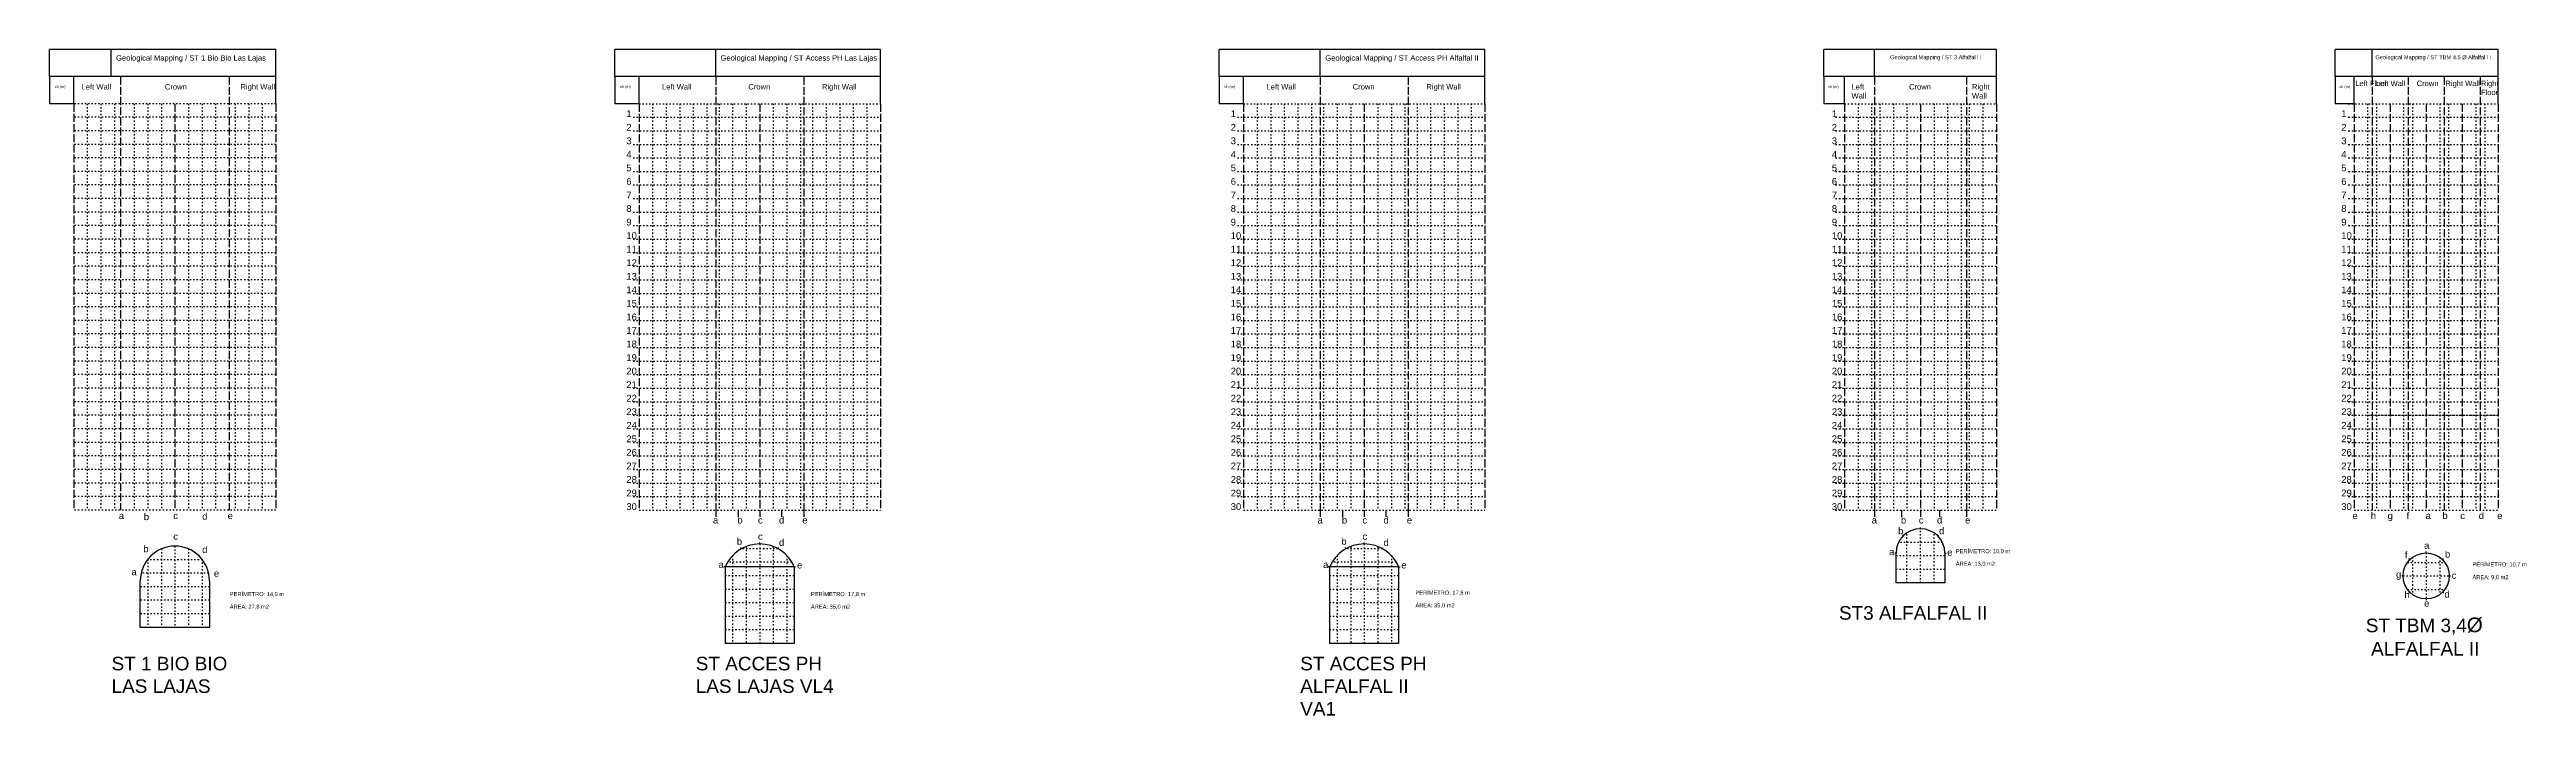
# Model space of a CAD drawing. Header units: millimetres. Extents: x 1328 to 4007, y 1259 to 3007.
# Drawn here: x 1513.7 to 1696.4, y 1458 to 1507.1 of the extents above; entities that cross this region are included whole.
import ezdxf

# ---------------------------------------------------------------- set-up
doc = ezdxf.new("R2010")
doc.units = ezdxf.units.MM
doc.linetypes.add('ACAD_ISO02W100', pattern=[15, 12, -3])
doc.linetypes.add('ACAD_ISO07W100', pattern=[3, 0, -3])
doc.styles.get("Standard").update_dxf_attribs({"font": 'arial.ttf'})

msp = doc.modelspace()

# ---------------------------------------------------------------- linework, layer by layer
at = {"ltscale": 0.5}
for p, q in [((1530.43, 1507.14), (1513.73, 1507.14)), ((1513.73, 1505.14), (1513.73, 1507.14)), ((1518.28, 1505.14), (1518.28, 1507.14)), ((1530.43, 1505.14), (1530.43, 1507.14)), ((1575.02, 1507.14), (1555.43, 1507.14)), ((1555.43, 1505.14), (1555.43, 1507.14)), ((1562.87, 1505.14), (1562.87, 1507.14)), ((1575.02, 1505.14), (1575.02, 1507.14)), ((1619.61, 1507.14), (1600.02, 1507.14)), ((1600.02, 1505.14), (1600.02, 1507.14)), ((1607.46, 1505.14), (1607.46, 1507.14)), ((1619.61, 1505.14), (1619.61, 1507.14)), ((1657.34, 1507.14), (1644.61, 1507.14)), ((1644.61, 1505.14), (1644.61, 1507.14)), ((1648.34, 1505.14), (1648.34, 1507.14)), ((1657.34, 1505.14), (1657.34, 1507.14)), ((1694.36, 1507.14), (1682.34, 1507.14)), ((1682.34, 1505.14), (1682.34, 1507.14)), ((1685.05, 1505.14), (1685.05, 1507.14)), ((1694.36, 1505.14), (1694.36, 1507.14)), ((1530.43, 1505.14), (1513.73, 1505.14)), ((1513.73, 1505.14), (1513.73, 1503.14)), ((1515.52, 1503.14), (1515.52, 1505.14)), ((1530.43, 1503.14), (1530.43, 1505.14)), ((1557.22, 1505.14), (1555.43, 1505.14)), ((1555.43, 1505.14), (1555.43, 1503.14)), ((1575.02, 1505.14), (1557.22, 1505.14)), ((1557.22, 1503.14), (1557.22, 1505.14)), ((1575.02, 1503.14), (1575.02, 1505.14)), ((1601.81, 1505.14), (1600.02, 1505.14)), ((1600.02, 1505.14), (1600.02, 1503.14)), ((1619.61, 1505.14), (1601.81, 1505.14)), ((1601.81, 1503.14), (1601.81, 1505.14)), ((1619.61, 1503.14), (1619.61, 1505.14)), ((1646.14, 1505.14), (1644.61, 1505.14)), ((1644.61, 1505.14), (1644.61, 1503.14)), ((1657.34, 1505.14), (1646.14, 1505.14)), ((1646.14, 1503.14), (1646.14, 1505.14)), ((1657.34, 1503.14), (1657.34, 1505.14)), ((1683.72, 1505.14), (1682.34, 1505.14)), ((1682.34, 1505.14), (1682.34, 1503.14)), ((1694.36, 1505.14), (1683.72, 1505.14)), ((1683.72, 1503.14), (1683.72, 1505.14)), ((1694.36, 1503.14), (1694.36, 1505.14)), ((1515.52, 1503.14), (1513.73, 1503.14)), ((1557.22, 1503.14), (1555.43, 1503.14)), ((1601.81, 1503.14), (1600.02, 1503.14)), ((1646.14, 1503.14), (1644.61, 1503.14)), ((1683.72, 1503.14), (1682.34, 1503.14)), ((1562.87, 1473.14), (1562.87, 1472.64)), ((1564.52, 1473.14), (1564.52, 1472.64)), ((1566.12, 1473.14), (1566.12, 1472.64)), ((1567.72, 1473.14), (1567.72, 1472.64)), ((1569.37, 1473.14), (1569.37, 1472.64)), ((1607.46, 1473.14), (1607.46, 1472.64)), ((1609.11, 1473.14), (1609.11, 1472.64)), ((1610.71, 1473.14), (1610.71, 1472.64)), ((1612.31, 1473.14), (1612.31, 1472.64)), ((1613.96, 1473.14), (1613.96, 1472.64)), ((1648.34, 1473.14), (1648.34, 1472.64)), ((1650.34, 1473.14), (1650.34, 1472.64)), ((1651.74, 1473.14), (1651.74, 1472.64)), ((1653.14, 1473.14), (1653.14, 1472.64)), ((1655.14, 1473.14), (1655.14, 1472.64)), ((1650.48, 1471.24), (1650.41, 1471.31)), ((1651.74, 1471.76), (1651.74, 1471.86)), ((1653.01, 1471.24), (1653.08, 1471.31)), ((1564.77, 1470.29), (1564.71, 1470.37)), ((1566.12, 1470.64), (1566.12, 1470.74)), ((1567.46, 1470.29), (1567.52, 1470.37)), ((1609.36, 1470.29), (1609.3, 1470.38)), ((1610.71, 1470.64), (1610.71, 1470.74)), ((1612.05, 1470.29), (1612.11, 1470.38)), ((1649.94, 1469.96), (1649.84, 1469.96)), ((1653.54, 1469.96), (1653.64, 1469.96)), ((1687.84, 1469.48), (1687.77, 1469.56)), ((1689.04, 1469.98), (1689.04, 1470.08)), ((1689.04, 1469.98), (1689.04, 1470.08)), ((1690.24, 1469.48), (1690.31, 1469.56)), ((1520.43, 1464.48), (1520.43, 1467.93)), ((1525.53, 1467.93), (1525.53, 1464.48)), ((1563.57, 1468.94), (1563.47, 1468.94)), ((1568.67, 1468.94), (1563.57, 1468.94)), ((1568.67, 1468.94), (1568.77, 1468.94)), ((1608.16, 1468.94), (1608.06, 1468.94)), ((1613.25, 1468.94), (1608.16, 1468.94)), ((1613.25, 1468.94), (1613.35, 1468.94)), ((1687.34, 1468.28), (1687.24, 1468.28)), ((1690.74, 1468.28), (1690.84, 1468.28)), ((1687.84, 1467.08), (1687.77, 1467.01)), ((1689.04, 1466.58), (1689.04, 1466.48)), ((1690.24, 1467.08), (1690.31, 1467.01)), ((1525.53, 1464.48), (1520.43, 1464.48))]:
    msp.add_line(p, q, dxfattribs=at)
at = {"linetype": 'ACAD_ISO07W100', "ltscale": 0.05}
for p, q in [((1530.43, 1503.14), (1515.52, 1503.14)), ((1530.43, 1502.14), (1515.52, 1502.14)), ((1530.43, 1501.14), (1515.52, 1501.14)), ((1530.43, 1500.14), (1515.52, 1500.14)), ((1530.43, 1499.14), (1515.52, 1499.14)), ((1530.43, 1498.14), (1515.52, 1498.14)), ((1530.43, 1497.14), (1515.52, 1497.14)), ((1530.43, 1496.14), (1515.52, 1496.14)), ((1530.43, 1495.14), (1515.52, 1495.14)), ((1530.43, 1494.14), (1515.52, 1494.14)), ((1530.43, 1493.14), (1515.52, 1493.14)), ((1530.43, 1492.14), (1515.52, 1492.14)), ((1530.43, 1491.14), (1515.52, 1491.14)), ((1530.43, 1490.14), (1515.52, 1490.14)), ((1530.43, 1489.14), (1515.52, 1489.14)), ((1530.43, 1488.14), (1515.52, 1488.14)), ((1530.43, 1487.14), (1515.52, 1487.14)), ((1530.43, 1486.14), (1515.52, 1486.14)), ((1530.43, 1485.14), (1515.52, 1485.14)), ((1530.43, 1484.14), (1515.52, 1484.14)), ((1530.43, 1483.14), (1515.52, 1483.14)), ((1530.43, 1482.14), (1515.52, 1482.14)), ((1530.43, 1481.14), (1515.52, 1481.14)), ((1530.43, 1480.14), (1515.52, 1480.14)), ((1530.43, 1479.14), (1515.52, 1479.14)), ((1530.43, 1478.14), (1515.52, 1478.14)), ((1530.43, 1477.14), (1515.52, 1477.14)), ((1530.43, 1476.14), (1515.52, 1476.14)), ((1530.43, 1475.14), (1515.52, 1475.14)), ((1530.43, 1474.14), (1515.52, 1474.14)), ((1530.43, 1473.14), (1515.52, 1473.14)), ((1650.74, 1467.76), (1650.74, 1471.46)), ((1651.74, 1467.76), (1651.74, 1471.76)), ((1652.74, 1467.76), (1652.74, 1471.46)), ((1525.01, 1469.48), (1520.96, 1469.48)), ((1520.98, 1469.52), (1520.98, 1464.48)), ((1521.98, 1470.28), (1521.98, 1464.48)), ((1522.98, 1470.48), (1522.98, 1464.48)), ((1523.98, 1470.28), (1523.98, 1464.48)), ((1524.98, 1469.52), (1524.98, 1464.48)), ((1568.49, 1469.29), (1563.75, 1469.29)), ((1564.12, 1469.78), (1564.12, 1463.29)), ((1567.46, 1470.29), (1564.77, 1470.29)), ((1565.12, 1470.46), (1565.12, 1463.29)), ((1566.12, 1470.64), (1566.12, 1463.29)), ((1567.12, 1470.46), (1567.12, 1463.29)), ((1568.12, 1469.78), (1568.12, 1463.29)), ((1613.08, 1469.29), (1608.33, 1469.29)), ((1608.71, 1469.79), (1608.71, 1463.29)), ((1612.05, 1470.29), (1609.36, 1470.29)), ((1609.71, 1470.46), (1609.71, 1463.29)), ((1610.71, 1470.64), (1610.71, 1463.29)), ((1611.71, 1470.46), (1611.71, 1463.29)), ((1612.71, 1469.79), (1612.71, 1463.29)), ((1653.54, 1469.76), (1649.94, 1469.76)), ((1653.36, 1470.76), (1650.13, 1470.76)), ((1687.67, 1469.28), (1690.42, 1469.28)), ((1688.04, 1469.66), (1688.04, 1466.91)), ((1689.04, 1469.98), (1689.04, 1466.58)), ((1690.04, 1469.66), (1690.04, 1466.91)), ((1525.53, 1467.48), (1520.43, 1467.48)), ((1525.47, 1468.48), (1520.49, 1468.48)), ((1568.67, 1468.29), (1563.57, 1468.29)), ((1568.67, 1467.29), (1563.57, 1467.29)), ((1613.25, 1468.29), (1608.16, 1468.29)), ((1613.25, 1467.29), (1608.16, 1467.29)), ((1653.54, 1468.76), (1649.94, 1468.76)), ((1687.34, 1468.28), (1690.74, 1468.28)), ((1687.67, 1467.28), (1690.42, 1467.28)), ((1525.53, 1466.48), (1520.43, 1466.48)), ((1525.53, 1465.48), (1520.43, 1465.48)), ((1568.67, 1466.29), (1563.57, 1466.29)), ((1613.25, 1466.29), (1608.16, 1466.29)), ((1568.67, 1465.29), (1563.57, 1465.29)), ((1568.67, 1464.29), (1563.57, 1464.29)), ((1613.25, 1465.29), (1608.16, 1465.29)), ((1613.25, 1464.29), (1608.16, 1464.29))]:
    msp.add_line(p, q, dxfattribs=at)
for p, q in [((1649.94, 1467.76), (1649.94, 1469.96)), ((1653.54, 1469.96), (1653.54, 1467.76)), ((1563.57, 1468.94), (1563.57, 1463.29)), ((1568.67, 1468.94), (1568.67, 1463.29)), ((1608.16, 1468.94), (1608.16, 1463.29)), ((1613.25, 1468.94), (1613.25, 1463.29)), ((1653.54, 1467.76), (1649.94, 1467.76)), ((1568.67, 1463.29), (1563.57, 1463.29)), ((1613.25, 1463.29), (1608.16, 1463.29))]:
    msp.add_line(p, q)
at = {"color": 1, "linetype": 'ACAD_ISO02W100', "ltscale": 0.05}
for points in [[(1518.98, 1505.14), (1518.98, 1473.14)], [(1526.99, 1505.14), (1526.99, 1473.14)], [(1562.87, 1505.14), (1562.87, 1473.14)], [(1569.37, 1505.14), (1569.37, 1473.14)], [(1607.46, 1505.14), (1607.46, 1473.14)], [(1613.96, 1505.14), (1613.96, 1473.14)], [(1648.34, 1505.14), (1648.34, 1473.14)], [(1655.14, 1505.14), (1655.14, 1473.14)], [(1685.05, 1505.14), (1685.05, 1473.14)], [(1687.71, 1505.14), (1687.71, 1473.14)], [(1690.37, 1505.14), (1690.37, 1473.14)], [(1693.03, 1505.14), (1693.03, 1473.14)], [(1515.52, 1503.14), (1515.52, 1473.14)], [(1522.98, 1503.14), (1522.98, 1473.14)], [(1530.43, 1503.14), (1530.43, 1473.14)], [(1557.22, 1503.14), (1557.22, 1473.14)], [(1566.12, 1503.14), (1566.12, 1473.14)], [(1575.02, 1503.14), (1575.02, 1473.14)], [(1601.81, 1503.14), (1601.81, 1473.14)], [(1610.71, 1503.14), (1610.71, 1473.14)], [(1619.61, 1503.14), (1619.61, 1473.14)], [(1646.14, 1503.14), (1646.14, 1473.14)], [(1651.74, 1503.14), (1651.74, 1473.14)], [(1657.34, 1503.14), (1657.34, 1473.14)], [(1683.72, 1503.14), (1683.72, 1473.14)], [(1686.38, 1503.14), (1686.38, 1473.14)], [(1689.04, 1503.14), (1689.04, 1473.14)], [(1691.7, 1503.14), (1691.7, 1473.14)], [(1694.36, 1503.14), (1694.36, 1473.14)]]:
    msp.add_lwpolyline(points, dxfattribs=at)
at = {"linetype": 'ACAD_ISO07W100', "ltscale": 0.05}
for points in [[(1516.52, 1503.14), (1516.52, 1473.14)], [(1517.52, 1503.14), (1517.52, 1473.14)], [(1518.52, 1503.14), (1518.52, 1473.14)], [(1518.98, 1503.14), (1518.98, 1473.14)], [(1519.98, 1503.14), (1519.98, 1473.14)], [(1520.98, 1503.14), (1520.98, 1473.14)], [(1521.98, 1503.14), (1521.98, 1473.14)], [(1523.98, 1503.14), (1523.98, 1473.14)], [(1524.98, 1503.14), (1524.98, 1473.14)], [(1525.98, 1503.14), (1525.98, 1473.14)], [(1526.98, 1503.14), (1526.98, 1473.14)], [(1527.43, 1503.14), (1527.43, 1473.14)], [(1528.43, 1503.14), (1528.43, 1473.14)], [(1529.43, 1503.14), (1529.43, 1473.14)], [(1556.78, 1502.14), (1575.02, 1502.14)], [(1557.22, 1503.14), (1575.02, 1503.14)], [(1558.22, 1503.14), (1558.22, 1473.14)], [(1559.22, 1503.14), (1559.22, 1473.14)], [(1560.22, 1503.14), (1560.22, 1473.14)], [(1561.22, 1503.14), (1561.22, 1473.14)], [(1562.22, 1503.14), (1562.22, 1473.14)], [(1563.12, 1503.14), (1563.12, 1473.14)], [(1564.12, 1503.14), (1564.12, 1473.14)], [(1565.12, 1503.14), (1565.12, 1473.14)], [(1567.12, 1503.14), (1567.12, 1473.14)], [(1568.12, 1503.14), (1568.12, 1473.14)], [(1569.12, 1503.14), (1569.12, 1473.14)], [(1570.02, 1503.14), (1570.02, 1473.14)], [(1571.02, 1503.14), (1571.02, 1473.14)], [(1572.02, 1503.14), (1572.02, 1473.14)], [(1573.02, 1503.14), (1573.02, 1473.14)], [(1574.02, 1503.14), (1574.02, 1473.14)], [(1601.36, 1502.14), (1619.61, 1502.14)], [(1601.81, 1503.14), (1619.61, 1503.14)], [(1602.81, 1503.14), (1602.81, 1473.14)], [(1603.81, 1503.14), (1603.81, 1473.14)], [(1604.81, 1503.14), (1604.81, 1473.14)], [(1605.81, 1503.14), (1605.81, 1473.14)], [(1606.81, 1503.14), (1606.81, 1473.14)], [(1607.71, 1503.14), (1607.71, 1473.14)], [(1608.71, 1503.14), (1608.71, 1473.14)], [(1609.71, 1503.14), (1609.71, 1473.14)], [(1611.71, 1503.14), (1611.71, 1473.14)], [(1612.71, 1503.14), (1612.71, 1473.14)], [(1613.71, 1503.14), (1613.71, 1473.14)], [(1614.61, 1503.14), (1614.61, 1473.14)], [(1615.61, 1503.14), (1615.61, 1473.14)], [(1616.61, 1503.14), (1616.61, 1473.14)], [(1617.61, 1503.14), (1617.61, 1473.14)], [(1618.61, 1503.14), (1618.61, 1473.14)], [(1645.48, 1502.14), (1657.34, 1502.14)], [(1646.14, 1503.14), (1657.34, 1503.14)], [(1647.14, 1503.14), (1647.14, 1473.14)], [(1648.14, 1503.14), (1648.14, 1473.14)], [(1648.74, 1503.14), (1648.74, 1473.14)], [(1649.74, 1503.14), (1649.74, 1473.14)], [(1650.74, 1503.14), (1650.74, 1473.14)], [(1652.74, 1503.14), (1652.74, 1473.14)], [(1653.74, 1503.14), (1653.74, 1473.14)], [(1654.74, 1503.14), (1654.74, 1473.14)], [(1655.34, 1503.14), (1655.34, 1473.14)], [(1656.34, 1503.14), (1656.34, 1473.14)], [(1683.3, 1503.14), (1694.36, 1503.14)], [(1683.3, 1502.14), (1694.36, 1502.14)], [(1684.72, 1503.14), (1684.72, 1473.14)], [(1685.38, 1503.14), (1685.38, 1473.14)], [(1687.38, 1503.14), (1687.38, 1473.14)], [(1688.04, 1503.14), (1688.04, 1473.14)], [(1690.04, 1503.14), (1690.04, 1473.14)], [(1690.7, 1503.14), (1690.7, 1473.14)], [(1692.7, 1503.14), (1692.7, 1473.14)], [(1693.36, 1503.14), (1693.36, 1473.14)], [(1556.78, 1501.14), (1575.02, 1501.14)], [(1556.78, 1500.14), (1575.02, 1500.14)], [(1601.36, 1501.14), (1619.61, 1501.14)], [(1601.36, 1500.14), (1619.61, 1500.14)], [(1645.48, 1501.14), (1657.34, 1501.14)], [(1645.48, 1500.14), (1657.34, 1500.14)], [(1683.3, 1501.14), (1694.36, 1501.14)], [(1683.3, 1500.14), (1694.36, 1500.14)], [(1556.78, 1499.14), (1575.02, 1499.14)], [(1601.36, 1499.14), (1619.61, 1499.14)], [(1645.48, 1499.14), (1657.34, 1499.14)], [(1683.3, 1499.14), (1694.36, 1499.14)], [(1556.78, 1498.14), (1575.02, 1498.14)], [(1556.78, 1497.14), (1575.02, 1497.14)], [(1601.36, 1498.14), (1619.61, 1498.14)], [(1601.36, 1497.14), (1619.61, 1497.14)], [(1645.48, 1498.14), (1657.34, 1498.14)], [(1645.48, 1497.14), (1657.34, 1497.14)], [(1683.3, 1498.14), (1694.36, 1498.14)], [(1683.3, 1497.14), (1694.36, 1497.14)], [(1556.78, 1496.14), (1575.02, 1496.14)], [(1556.78, 1495.14), (1575.02, 1495.14)], [(1601.36, 1496.14), (1619.61, 1496.14)], [(1601.36, 1495.14), (1619.61, 1495.14)], [(1645.48, 1496.14), (1657.34, 1496.14)], [(1645.48, 1495.14), (1657.34, 1495.14)], [(1683.3, 1496.14), (1694.36, 1496.14)], [(1683.3, 1495.14), (1694.36, 1495.14)], [(1556.78, 1494.14), (1575.02, 1494.14)], [(1556.78, 1493.14), (1575.02, 1493.14)], [(1601.36, 1494.14), (1619.61, 1494.14)], [(1601.36, 1493.14), (1619.61, 1493.14)], [(1645.48, 1494.14), (1657.34, 1494.14)], [(1645.48, 1493.14), (1657.34, 1493.14)], [(1683.3, 1494.14), (1694.36, 1494.14)], [(1683.3, 1493.14), (1694.36, 1493.14)], [(1556.78, 1492.14), (1575.02, 1492.14)], [(1556.78, 1491.14), (1575.02, 1491.14)], [(1601.36, 1492.14), (1619.61, 1492.14)], [(1601.36, 1491.14), (1619.61, 1491.14)], [(1645.48, 1492.14), (1657.34, 1492.14)], [(1645.48, 1491.14), (1657.34, 1491.14)], [(1683.3, 1492.14), (1694.36, 1492.14)], [(1683.3, 1491.14), (1694.36, 1491.14)], [(1556.78, 1490.14), (1575.02, 1490.14)], [(1556.78, 1489.14), (1575.02, 1489.14)], [(1601.36, 1490.14), (1619.61, 1490.14)], [(1601.36, 1489.14), (1619.61, 1489.14)], [(1645.48, 1490.14), (1657.34, 1490.14)], [(1645.48, 1489.14), (1657.34, 1489.14)], [(1683.3, 1490.14), (1694.36, 1490.14)], [(1683.3, 1489.14), (1694.36, 1489.14)], [(1556.78, 1488.14), (1575.02, 1488.14)], [(1601.36, 1488.14), (1619.61, 1488.14)], [(1645.48, 1488.14), (1657.34, 1488.14)], [(1683.3, 1488.14), (1694.36, 1488.14)], [(1556.78, 1487.14), (1575.02, 1487.14)], [(1556.78, 1486.14), (1575.02, 1486.14)], [(1601.36, 1487.14), (1619.61, 1487.14)], [(1601.36, 1486.14), (1619.61, 1486.14)], [(1645.48, 1487.14), (1657.34, 1487.14)], [(1645.48, 1486.14), (1657.34, 1486.14)], [(1683.3, 1487.14), (1694.36, 1487.14)], [(1683.3, 1486.14), (1694.36, 1486.14)], [(1556.78, 1485.14), (1575.02, 1485.14)], [(1556.78, 1484.14), (1575.02, 1484.14)], [(1601.36, 1485.14), (1619.61, 1485.14)], [(1601.36, 1484.14), (1619.61, 1484.14)], [(1645.48, 1485.14), (1657.34, 1485.14)], [(1645.48, 1484.14), (1657.34, 1484.14)], [(1683.3, 1485.14), (1694.36, 1485.14)], [(1683.3, 1484.14), (1694.36, 1484.14)], [(1556.78, 1483.14), (1575.02, 1483.14)], [(1556.78, 1482.14), (1575.02, 1482.14)], [(1601.36, 1483.14), (1619.61, 1483.14)], [(1601.36, 1482.14), (1619.61, 1482.14)], [(1645.48, 1483.14), (1657.34, 1483.14)], [(1645.48, 1482.14), (1657.34, 1482.14)], [(1683.3, 1483.14), (1694.36, 1483.14)], [(1683.3, 1482.14), (1694.36, 1482.14)], [(1556.78, 1481.14), (1575.02, 1481.14)], [(1556.78, 1480.14), (1575.02, 1480.14)], [(1601.36, 1481.14), (1619.61, 1481.14)], [(1601.36, 1480.14), (1619.61, 1480.14)], [(1645.48, 1481.14), (1657.34, 1481.14)], [(1645.48, 1480.14), (1657.34, 1480.14)], [(1683.3, 1481.14), (1694.36, 1481.14)], [(1683.3, 1480.14), (1694.36, 1480.14)], [(1684.72, 1480.14), (1694.36, 1480.14)], [(1556.78, 1479.14), (1575.02, 1479.14)], [(1556.78, 1478.14), (1575.02, 1478.14)], [(1601.36, 1479.14), (1619.61, 1479.14)], [(1601.36, 1478.14), (1619.61, 1478.14)], [(1645.48, 1479.14), (1657.34, 1479.14)], [(1645.48, 1478.14), (1657.34, 1478.14)], [(1683.3, 1479.14), (1694.36, 1479.14)], [(1683.3, 1478.14), (1694.36, 1478.14)], [(1556.78, 1477.14), (1575.02, 1477.14)], [(1601.36, 1477.14), (1619.61, 1477.14)], [(1645.48, 1477.14), (1657.34, 1477.14)], [(1683.3, 1477.14), (1694.36, 1477.14)], [(1556.78, 1476.14), (1575.02, 1476.14)], [(1556.78, 1475.14), (1575.02, 1475.14)], [(1601.36, 1476.14), (1619.61, 1476.14)], [(1601.36, 1475.14), (1619.61, 1475.14)], [(1645.48, 1476.14), (1657.34, 1476.14)], [(1645.48, 1475.14), (1657.34, 1475.14)], [(1683.3, 1476.14), (1694.36, 1476.14)], [(1683.3, 1475.14), (1694.36, 1475.14)], [(1556.78, 1474.14), (1575.02, 1474.14)], [(1557.22, 1473.14), (1575.02, 1473.14)], [(1601.36, 1474.14), (1619.61, 1474.14)], [(1601.81, 1473.14), (1619.61, 1473.14)], [(1645.48, 1474.14), (1657.34, 1474.14)], [(1645.48, 1473.14), (1657.34, 1473.14)], [(1683.3, 1474.14), (1694.36, 1474.14)], [(1683.72, 1473.14), (1694.36, 1473.14)]]:
    msp.add_lwpolyline(points, dxfattribs=at)
at = {"ltscale": 0.5}
msp.add_circle((1689.04, 1468.28), 1.7, dxfattribs=at)
for centre, radius, start, end in [((1651.74, 1469.96), 1.8, 0, 180), ((1566.12, 1467.88), 2.76, 22.5853, 157.4147), ((1610.71, 1467.88), 2.76, 22.5853, 157.4147)]:
    msp.add_arc(centre, radius, start, end)
msp.add_arc((1522.98, 1467.93), 2.55, 0, 180, dxfattribs=at)

# ---------------------------------------------------------------- texts
at = {"ltscale": 0.5, "attachment_point": 1}
for s, width, heights, insert, char_height in [('Geological Mapping / ST 1 Bio Bio Las Lajas', 11.6476, [0], (1518.64, 1506.72), 0.4), ('Geological Mapping / ST Access PH Las Lajas', 11.6476, [0], (1563.23, 1506.72), 0.4), ('Geological Mapping / ST Access PH Alfalfal II', 11.2577, [0], (1607.84, 1506.72), 0.4), ('Geological Mapping / ST 3 Alfalfal l I', 9.1737, [0], (1649.5, 1506.72), 0.3), ('Geological Mapping / ST TBM 4.5 Ø{\\fMS Shell Dlg 2|b0|i0|c0|p0; }Alfalfal l I', 11.5985, [0.874], (1685.3, 1506.72), 0.3), ('ch (m)', 0.8578, [0], (1514.12, 1504.5), 0.2), ('Left Wall', 2.3681, [0], (1516.1, 1504.59), 0.4), ('Crown', 2.7195, [0], (1522.24, 1504.59), 0.4), ('Right Wall', 2.9009, [0], (1527.82, 1504.59), 0.4), ('ch (m)', 0.8578, [0], (1555.81, 1504.5), 0.2), ('Left Wall', 2.3681, [0], (1558.91, 1504.59), 0.4), ('Crown', 2.7195, [0], (1565.28, 1504.59), 0.4), ('Right Wall', 2.9009, [0], (1570.71, 1504.59), 0.4), ('ch (m)', 0.8578, [0], (1600.4, 1504.5), 0.2), ('Left Wall', 2.3681, [0], (1603.5, 1504.59), 0.4), ('Crown', 2.7195, [0], (1609.86, 1504.59), 0.4), ('Right Wall', 2.9009, [0], (1615.3, 1504.59), 0.4), ('ch (m)', 0.8578, [0], (1644.91, 1504.5), 0.2), ('Left Wall', 1.8986, [0], (1646.65, 1504.59), 0.4), ('Crown', 2.7195, [0], (1650.9, 1504.59), 0.4), ('Right Wall', 2.3845, [0], (1655.54, 1504.59), 0.4), ('ch (m)', 0.8578, [0], (1682.64, 1504.5), 0.2), ('Left Floor', 2.2687, [0], (1683.81, 1504.84), 0.4), ('Left Wall', 2.7195, [0], (1685.33, 1504.84), 0.4), ('Crown', 2.7195, [0], (1688.34, 1504.84), 0.4), ('Right Wall', 2.7195, [0], (1690.46, 1504.84), 0.4), ('Right Floor', 2.3034, [0], (1693.08, 1504.84), 0.4), ('1', 0.8578, [0], (1556.28, 1502.65), 0.5), ('1', 0.8578, [0], (1600.86, 1502.65), 0.5), ('1', 0.8578, [0], (1645.2, 1502.65), 0.5), ('1', 0.8578, [0], (1682.78, 1502.65), 0.5), ('3', 0.8578, [0], (1556.28, 1500.65), 0.5), ('2', 0.8578, [0], (1556.28, 1501.65), 0.5), ('3', 0.8578, [0], (1600.86, 1500.65), 0.5), ('2', 0.8578, [0], (1600.86, 1501.65), 0.5), ('3', 0.8578, [0], (1645.2, 1500.65), 0.5), ('2', 0.8578, [0], (1645.2, 1501.65), 0.5), ('3', 0.8578, [0], (1682.78, 1500.65), 0.5), ('2', 0.8578, [0], (1682.78, 1501.65), 0.5), ('4', 0.8578, [0], (1556.28, 1499.65), 0.5), ('5', 0.8578, [0], (1556.28, 1498.65), 0.5), ('4', 0.8578, [0], (1600.86, 1499.65), 0.5), ('5', 0.8578, [0], (1600.86, 1498.65), 0.5), ('4', 0.8578, [0], (1645.2, 1499.65), 0.5), ('5', 0.8578, [0], (1645.2, 1498.65), 0.5), ('4', 0.8578, [0], (1682.78, 1499.65), 0.5), ('5', 0.8578, [0], (1682.78, 1498.65), 0.5), ('6', 0.8578, [0], (1556.28, 1497.65), 0.5), ('7', 0.8578, [0], (1556.28, 1496.65), 0.5), ('6', 0.8578, [0], (1600.86, 1497.65), 0.5), ('7', 0.8578, [0], (1600.86, 1496.65), 0.5), ('6', 0.8578, [0], (1645.2, 1497.65), 0.5), ('7', 0.8578, [0], (1645.2, 1496.65), 0.5), ('6', 0.8578, [0], (1682.78, 1497.65), 0.5), ('7', 0.8578, [0], (1682.78, 1496.65), 0.5), ('8', 0.8578, [0], (1556.28, 1495.65), 0.5), ('9', 0.8578, [0], (1556.28, 1494.65), 0.5), ('8', 0.8578, [0], (1600.86, 1495.65), 0.5), ('9', 0.8578, [0], (1600.86, 1494.65), 0.5), ('8', 0.8578, [0], (1645.2, 1495.65), 0.5), ('9', 0.8578, [0], (1645.2, 1494.65), 0.5), ('8', 0.8578, [0], (1682.78, 1495.65), 0.5), ('9', 0.8578, [0], (1682.78, 1494.65), 0.5), ('10', 0.8578, [0], (1556.28, 1493.65), 0.5), ('10', 0.8578, [0], (1600.86, 1493.65), 0.5), ('10', 0.8578, [0], (1645.2, 1493.65), 0.5), ('10', 0.8578, [0], (1682.78, 1493.65), 0.5), ('11', 0.8578, [0], (1556.28, 1492.65), 0.5), ('12', 0.8578, [0], (1556.28, 1491.65), 0.5), ('11', 0.8578, [0], (1600.86, 1492.65), 0.5), ('12', 0.8578, [0], (1600.86, 1491.65), 0.5), ('11', 0.8578, [0], (1645.2, 1492.65), 0.5), ('12', 0.8578, [0], (1645.2, 1491.65), 0.5), ('11', 0.8578, [0], (1682.78, 1492.65), 0.5), ('12', 0.8578, [0], (1682.78, 1491.65), 0.5), ('13', 0.8578, [0], (1556.28, 1490.65), 0.5), ('14', 0.8578, [0], (1556.28, 1489.65), 0.5), ('13', 0.8578, [0], (1600.86, 1490.65), 0.5), ('14', 0.8578, [0], (1600.86, 1489.65), 0.5), ('13', 0.8578, [0], (1645.2, 1490.65), 0.5), ('14', 0.8578, [0], (1645.2, 1489.65), 0.5), ('13', 0.8578, [0], (1682.78, 1490.65), 0.5), ('14', 0.8578, [0], (1682.78, 1489.65), 0.5), ('15', 0.8578, [0], (1556.28, 1488.65), 0.5), ('16', 0.8578, [0], (1556.28, 1487.65), 0.5), ('15', 0.8578, [0], (1600.86, 1488.65), 0.5), ('16', 0.8578, [0], (1600.86, 1487.65), 0.5), ('15', 0.8578, [0], (1645.2, 1488.65), 0.5), ('16', 0.8578, [0], (1645.2, 1487.65), 0.5), ('15', 0.8578, [0], (1682.78, 1488.65), 0.5), ('16', 0.8578, [0], (1682.78, 1487.65), 0.5), ('17', 0.8578, [0], (1556.28, 1486.65), 0.5), ('18', 0.8578, [0], (1556.28, 1485.65), 0.5), ('17', 0.8578, [0], (1600.86, 1486.65), 0.5), ('18', 0.8578, [0], (1600.86, 1485.65), 0.5), ('17', 0.8578, [0], (1645.2, 1486.65), 0.5), ('18', 0.8578, [0], (1645.2, 1485.65), 0.5), ('17', 0.8578, [0], (1682.78, 1486.65), 0.5), ('18', 0.8578, [0], (1682.78, 1485.65), 0.5), ('20', 0.8578, [0], (1556.28, 1483.65), 0.5), ('19', 0.8578, [0], (1556.28, 1484.65), 0.5), ('20', 0.8578, [0], (1600.86, 1483.65), 0.5), ('19', 0.8578, [0], (1600.86, 1484.65), 0.5), ('20', 0.8578, [0], (1645.2, 1483.65), 0.5), ('19', 0.8578, [0], (1645.2, 1484.65), 0.5), ('20', 0.8578, [0], (1682.78, 1483.65), 0.5), ('19', 0.8578, [0], (1682.78, 1484.65), 0.5), ('21', 0.8578, [0], (1556.28, 1482.65), 0.5), ('21', 0.8578, [0], (1600.86, 1482.65), 0.5), ('21', 0.8578, [0], (1645.2, 1482.65), 0.5), ('21', 0.8578, [0], (1682.78, 1482.65), 0.5), ('22', 0.8578, [0], (1556.28, 1481.65), 0.5), ('23', 0.8578, [0], (1556.28, 1480.65), 0.5), ('22', 0.8578, [0], (1600.86, 1481.65), 0.5), ('23', 0.8578, [0], (1600.86, 1480.65), 0.5), ('22', 0.8578, [0], (1645.2, 1481.65), 0.5), ('23', 0.8578, [0], (1645.2, 1480.65), 0.5), ('22', 0.8578, [0], (1682.78, 1481.65), 0.5), ('23', 0.8578, [0], (1682.78, 1480.65), 0.5), ('24', 0.8578, [0], (1556.28, 1479.65), 0.5), ('25', 0.8578, [0], (1556.28, 1478.65), 0.5), ('24', 0.8578, [0], (1600.86, 1479.65), 0.5), ('25', 0.8578, [0], (1600.86, 1478.65), 0.5), ('24', 0.8578, [0], (1645.2, 1479.65), 0.5), ('25', 0.8578, [0], (1645.2, 1478.65), 0.5), ('24', 0.8578, [0], (1682.78, 1479.65), 0.5), ('25', 0.8578, [0], (1682.78, 1478.65), 0.5), ('26', 0.8578, [0], (1556.28, 1477.65), 0.5), ('27', 0.8578, [0], (1556.28, 1476.65), 0.5), ('26', 0.8578, [0], (1600.86, 1477.65), 0.5), ('27', 0.8578, [0], (1600.86, 1476.65), 0.5), ('26', 0.8578, [0], (1645.2, 1477.65), 0.5), ('27', 0.8578, [0], (1645.2, 1476.65), 0.5), ('26', 0.8578, [0], (1682.78, 1477.65), 0.5), ('27', 0.8578, [0], (1682.78, 1476.65), 0.5), ('28', 0.8578, [0], (1556.28, 1475.65), 0.5), ('29', 0.8578, [0], (1556.28, 1474.65), 0.5), ('28', 0.8578, [0], (1600.86, 1475.65), 0.5), ('29', 0.8578, [0], (1600.86, 1474.65), 0.5), ('28', 0.8578, [0], (1645.2, 1475.65), 0.5), ('29', 0.8578, [0], (1645.2, 1474.65), 0.5), ('28', 0.8578, [0], (1682.78, 1475.65), 0.5), ('29', 0.8578, [0], (1682.78, 1474.65), 0.5), ('a', 0.8578, [0], (1518.84, 1472.98), 0.5), ('b', 0.8578, [0], (1520.69, 1472.9), 0.5), ('c', 0.8578, [0], (1522.86, 1472.98), 0.5), ('d', 0.8578, [0], (1524.99, 1472.93), 0.5), ('e', 0.8578, [0], (1526.87, 1472.98), 0.5), ('30', 0.8578, [0], (1556.28, 1473.65), 0.5), ('b', 0.8578, [0], (1564.47, 1472.65), 0.5), ('d', 0.8578, [0], (1567.54, 1472.65), 0.5), ('30', 0.8578, [0], (1600.86, 1473.65), 0.5), ('b', 0.8578, [0], (1609.06, 1472.65), 0.5), ('d', 0.8578, [0], (1612.13, 1472.65), 0.5), ('30', 0.8578, [0], (1645.2, 1473.65), 0.5), ('b', 0.8578, [0], (1650.3, 1472.65), 0.5), ('d', 0.8578, [0], (1652.96, 1472.65), 0.5), ('30', 0.8578, [0], (1682.78, 1473.65), 0.5), ('e', 0.8578, [0], (1683.6, 1472.98), 0.5), ('h', 0.8578, [0], (1684.96, 1472.98), 0.5), ('g', 0.8578, [0], (1686.2, 1472.98), 0.5), ('f', 0.8578, [0], (1687.6, 1472.98), 0.5), ('a', 0.8578, [0], (1689, 1472.98), 0.5), ('b', 0.8578, [0], (1690.24, 1472.98), 0.5), ('c', 0.8578, [0], (1691.56, 1472.98), 0.5), ('d', 0.8578, [0], (1692.92, 1472.98), 0.5), ('e', 0.8578, [0], (1694.28, 1472.98), 0.5), ('c', 0.8578, [0], (1522.86, 1471.45), 0.5), ('a', 0.8578, [0], (1562.67, 1472.65), 0.5), ('b', 0.8578, [0], (1564.43, 1471.08), 0.5), ('c', 0.8578, [0], (1565.99, 1472.65), 0.5), ('c', 0.8578, [0], (1565.99, 1471.45), 0.5), ('d', 0.8578, [0], (1567.54, 1471), 0.5), ('e', 0.8578, [0], (1569.26, 1472.65), 0.5), ('a', 0.8578, [0], (1607.26, 1472.65), 0.5), ('b', 0.8578, [0], (1609.02, 1471.08), 0.5), ('c', 0.8578, [0], (1610.58, 1472.65), 0.5), ('c', 0.8578, [0], (1610.58, 1471.45), 0.5), ('d', 0.8578, [0], (1612.13, 1471), 0.5), ('e', 0.8578, [0], (1613.85, 1472.65), 0.5), ('a', 0.8578, [0], (1648.14, 1472.65), 0.5), ('b', 0.8578, [0], (1650.09, 1471.86), 0.5), ('c', 0.8578, [0], (1651.62, 1472.65), 0.5), ('d', 0.8578, [0], (1653.11, 1471.86), 0.5), ('e', 0.8578, [0], (1655.03, 1472.65), 0.5), ('b', 0.8578, [0], (1520.65, 1470.53), 0.5), ('d', 0.8578, [0], (1524.99, 1470.47), 0.5), ('a', 0.8578, [0], (1563.08, 1469.37), 0.5), ('e', 0.8578, [0], (1568.87, 1469.33), 0.5), ('a', 0.8578, [0], (1607.67, 1469.37), 0.5), ('e', 0.8578, [0], (1613.45, 1469.33), 0.5), ('a', 0.8578, [0], (1649.43, 1470.31), 0.5), ('e', 0.8578, [0], (1653.72, 1470.27), 0.5), ('ÁREA: 13,0 m2 ', 4.1411, [0], (1654.35, 1469.33), 0.3), ('PERÍMETRO: 10,0 m ', 4.1411, [0], (1654.35, 1470.26), 0.3), ('f', 0.8578, [0], (1687.47, 1470.08), 0.5), ('a', 0.8578, [0], (1688.89, 1470.78), 0.5), ('b', 0.8578, [0], (1690.43, 1470.13), 0.5), ('PERÍMETRO: 10,7 m ', 4.1411, [0], (1692.46, 1469.28), 0.3), ('a', 0.8578, [0], (1519.77, 1468.83), 0.5), ('e', 0.8578, [0], (1525.86, 1468.72), 0.5), ('PERÍMETRO: 14,9 m ', 4.1411, [0], (1527.03, 1467.09), 0.3), ('PERÍMETRO: 17,8 m ', 4.1411, [0], (1569.9, 1467.09), 0.3), ('PERÍMETRO: 17,8 m ', 4.1411, [0], (1614.49, 1467.19), 0.3), ('g', 0.8578, [0], (1686.82, 1468.65), 0.5), ('h', 0.8578, [0], (1687.44, 1467.14), 0.5), ('d', 0.8578, [0], (1690.39, 1467.18), 0.5), ('c', 0.8578, [0], (1690.93, 1468.57), 0.5), ('ÁREA: 9,0 m2 ', 4.1411, [0], (1692.46, 1468.34), 0.3), ('ÁREA: 27,8 m2 ', 4.1411, [0], (1527.03, 1466.16), 0.3), ('ÁREA: 35,0 m2 ', 4.1411, [0], (1569.9, 1466.16), 0.3), ('ÁREA: 35,0 m2 ', 4.1411, [0], (1614.49, 1466.26), 0.3), ('ST3 ALFALFAL II', 10.8298, [0], (1645.73, 1466.05), 1), ('e', 0.8578, [0], (1688.89, 1466.51), 0.5), ('ST TBM 3,4{\\H1.0833x;Ø\\fMS Shell Dlg 2|b0|i0|c0|p0;\\H0.65385x;\\P} ALFALFAL II', 9.3367, [0], (1684.59, 1465.21), 1), ('ST 1 BIO BIO LAS LAJAS', 10.8298, [0], (1518.31, 1462.31), 1), ('ST ACCES PH LAS LAJAS VL4', 10.8298, [0], (1561.4, 1462.31), 1), ('ST ACCES PH ALFALFAL II VA1', 10.8298, [0], (1605.99, 1462.31), 1)]:
    msp.add_mtext_dynamic_manual_height_columns(s, width=width, gutter_width=12.5, heights=heights, dxfattribs=dict(at, insert=insert, char_height=char_height))

doc.saveas('drawing.dxf')
